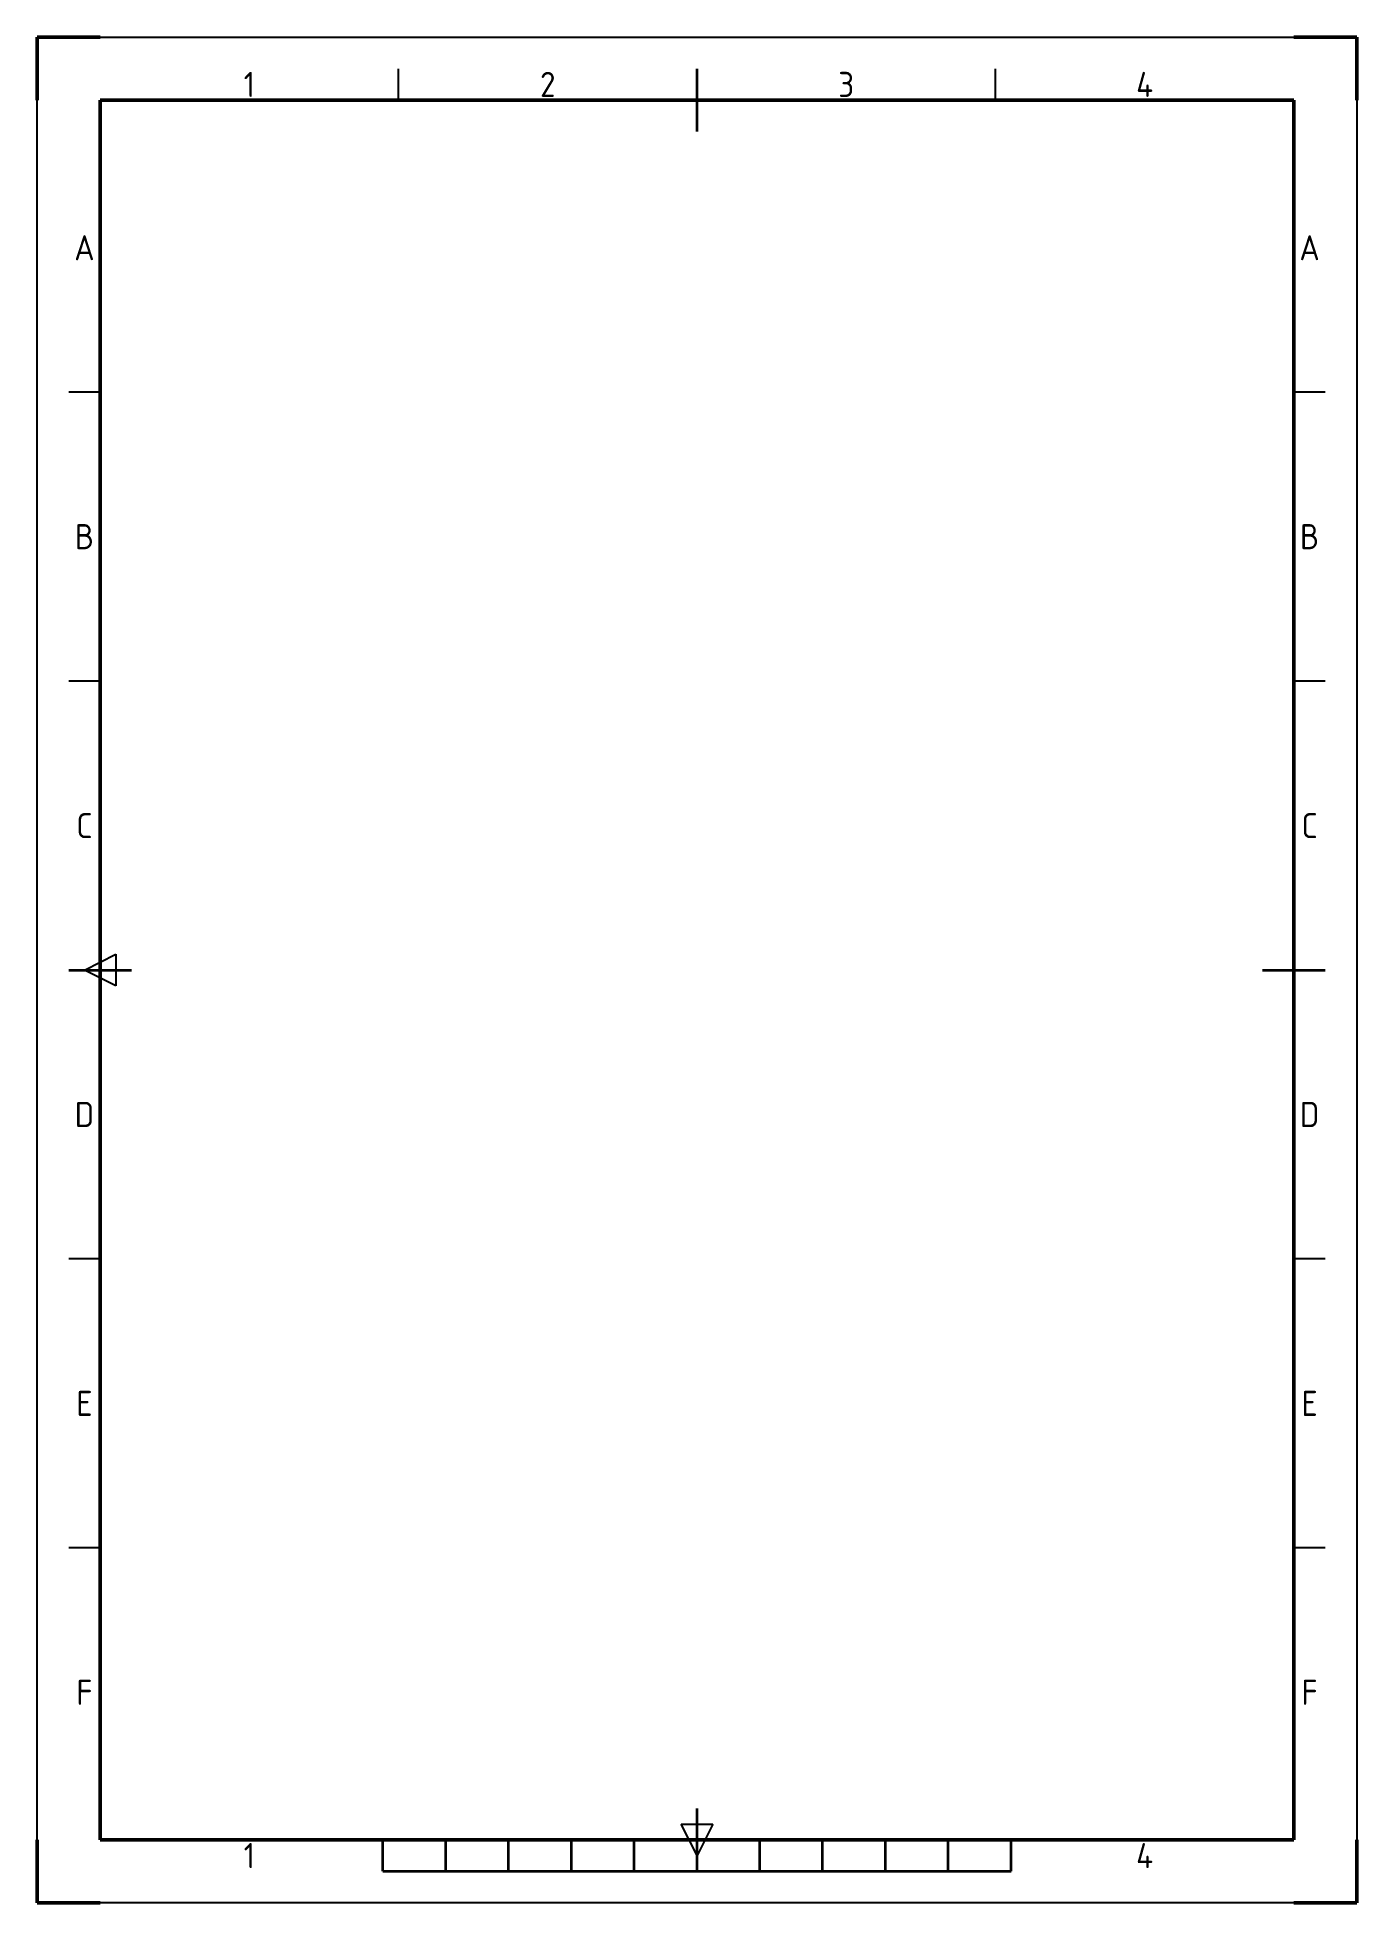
# Paper-space layout '200-10-ROCKER-BEARING-PROFILE-CONN-ASM-01' of a CAD drawing. Header units: millimetres. Extents: x 0 to 210, y 0 to 297.
import ezdxf
from ezdxf.enums import TextEntityAlignment as Align

# ---------------------------------------------------------------- set-up
doc = ezdxf.new("R2010")
doc.units = ezdxf.units.MM
doc.linetypes.add('Durchgehend', pattern=[0])
doc.layers.get('0').update_dxf_attribs({"linetype": 'Durchgehend'})
doc.layers.add('AM_0', color=7, linetype='Durchgehend', lineweight=50)
doc.layers.add('AM_BOR', color=7, linetype='Durchgehend', lineweight=50)
doc.styles.add('ACISOTS', font='isocp.shx')

# ---------------------------------------------------------------- blocks, each defined once
blk = doc.blocks.new('ISO_A4')
for p, q in [((200, 287), (10, 287)), ((10, 287), (10, 10)), ((200, 10), (200, 287)), ((10, 10), (200, 10))]:
    blk.add_line(p, q)
at = {"layer": 'AM_BOR'}
for p, q in [((10, 297), (0, 297)), ((0, 297), (0, 287)), ((210, 297), (200, 297)), ((210, 287), (210, 297)), ((0, 0), (0, 10)), ((210, 0), (210, 10)), ((0, 0), (10, 0)), ((210, 0), (200, 0))]:
    blk.add_line(p, q, dxfattribs=at)
at = {"layer": 'AM_BOR', "color": 12, "lineweight": 25}
for p, q in [((0, 297), (210, 297)), ((0, 0), (0, 297)), ((210, 297), (210, 0)), ((57.5, 287), (57.5, 292)), ((152.5, 287), (152.5, 292)), ((10, 240.5), (5, 240.5)), ((205, 240.5), (200, 240.5)), ((10, 194.5), (5, 194.5)), ((205, 194.5), (200, 194.5)), ((7.5, 148.5), (12.5, 151)), ((12.5, 146), (7.5, 148.5)), ((12.5, 151), (12.5, 146)), ((10, 102.5), (5, 102.5)), ((205, 102.5), (200, 102.5)), ((10, 56.5), (5, 56.5)), ((205, 56.5), (200, 56.5)), ((105, 7.5), (102.5, 12.5)), ((102.5, 12.5), (107.5, 12.5)), ((107.5, 12.5), (105, 7.5)), ((210, 0), (0, 0))]:
    blk.add_line(p, q, dxfattribs=at)
at = {"layer": 'AM_BOR', "color": 140, "lineweight": 35}
for p, q in [((105, 282), (105, 292)), ((5, 148.5), (15, 148.5)), ((195, 148.5), (205, 148.5)), ((105, 5), (105, 15)), ((55, 5), (55, 10)), ((65, 5), (65, 10)), ((75, 5), (75, 10)), ((85, 5), (85, 10)), ((95, 5), (95, 10)), ((115, 5), (115, 10)), ((125, 5), (125, 10)), ((135, 5), (135, 10)), ((145, 5), (145, 10)), ((155, 5), (155, 10)), ((55, 5), (155, 5))]:
    blk.add_line(p, q, dxfattribs=at)
at = {"layer": 'AM_BOR', "color": 12, "lineweight": 25, "style": 'ACISOTS'}
for s, p in [('1', (33.75, 289.5)), ('2', (81.25, 289.5)), ('3', (128.75, 289.5)), ('4', (176.25, 289.5)), ('A', (7.5, 263.5)), ('A', (202.5, 263.5)), ('B', (7.5, 217.5)), ('B', (202.5, 217.5)), ('C', (7.5, 171.5)), ('C', (202.5, 171.5)), ('D', (7.5, 125.5)), ('D', (202.5, 125.5)), ('E', (7.5, 79.5)), ('E', (202.5, 79.5)), ('F', (7.5, 33.5)), ('F', (202.5, 33.5)), ('1', (33.75, 7.5)), ('4', (176.25, 7.5))]:
    blk.add_text(s, height=4, dxfattribs=at).set_placement(p, align=Align.MIDDLE)

psp = doc.layouts.new('200-10-ROCKER-BEARING-PROFILE-CONN-ASM-01')

# ---------------------------------------------------------------- block references
at = {"layer": 'AM_0', "lineweight": 0}
psp.add_blockref('ISO_A4', (0, 0), dxfattribs=at)

doc.saveas('drawing.dxf')
